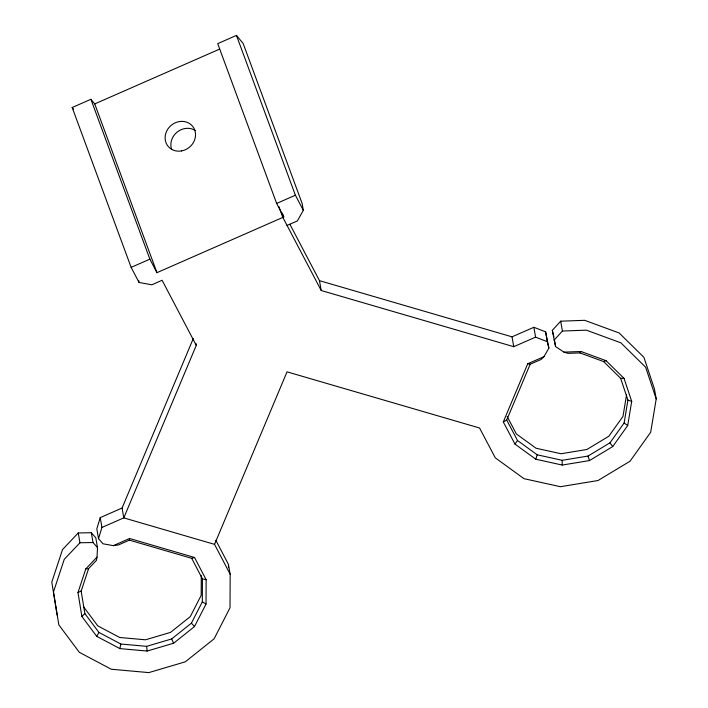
<?xml version="1.0" encoding="UTF-8"?>
<svg xmlns="http://www.w3.org/2000/svg" width="708" height="708" viewBox="0 0 708 708"><rect width="100%" height="100%" fill="white"/><g stroke="black" fill="none" stroke-linecap="round" stroke-linejoin="round"><path stroke-width="1.06" d="M201.276 575.604L201.196 595.313L190.275 616.624L170.522 632.394L145.485 639.802L119.687 637.483L97.793 625.872L83.739 607.057M81.119 590.897L84.872 613.597L98.916 632.412L120.82 644.023L146.618 646.342L171.655 638.943L191.408 623.164L202.329 601.853L202.426 578.861L191.691 558.329L129.405 540.133L118.448 544.965L113.368 545.647L102.996 543.806L98.509 538.682L96.81 528.867L100.235 517.619L122.068 508.034L193.275 338.557M57.136 615.066L51.79 582.1L62.543 549.532L78.252 532.965L91.314 532.708L95.801 537.823L97.5 547.638L97.014 557.072L85.792 568.905L77.986 592.525L81.862 616.438L96.713 636.333L119.873 648.608L147.14 651.05L173.61 643.236L194.496 626.553L206.037 604.021L206.143 579.71L194.514 557.47L129.555 538.505L113.368 545.647M228.454 567.674L228.463 564.435L215.852 540.301M228.463 564.435L230.162 574.25L230.02 607.765L214.108 638.82L185.31 661.821L148.822 672.6L111.227 669.228L79.314 652.298L58.835 624.881L53.489 591.915L64.242 559.347L79.951 542.779L93.013 542.523L97.5 547.638M129.405 540.133L129.555 538.505M97.014 557.072L96.474 560.311L88.58 568.639L81.208 590.976L77.986 592.525M626.589 394.621L622.978 416.41L608.818 436.261L586.852 449.5L561.046 453.748L536.045 448.235L516.371 433.951L507.114 416.401M289.917 224.321L319.485 280.66L512.026 336.831L533.867 327.282L545.602 331.866L548.877 348.115L543.965 356.664L541.133 359.443L530.168 364.239L506.716 420.039L517.513 440.518L537.186 454.801L562.187 460.315L588.003 456.067L609.969 442.827L624.129 422.977L627.916 400.1L620.659 378.329L603.667 361.593L580.002 352.911L567.966 353.345L563.931 352.124L555.585 346.593L552.311 330.344L560.692 321.184L584.649 320.317L619.146 332.972L643.917 357.363L654.493 389.09L656.21 398.94L650.679 432.278L630.049 461.209L598.03 480.511L560.409 486.706L523.973 478.661L495.299 457.846L479.564 428.004L287.032 371.842L214.542 544.355L230.162 574.25M543.965 356.664L527.743 363.753L503.291 421.941L514.99 444.12L535.788 459.218L562.214 465.05L589.507 460.563L612.73 446.562L627.695 425.57L631.704 401.392L624.031 378.373L606.066 360.682L581.047 351.504L563.931 352.124M119.873 648.608L120.82 644.023M98.509 538.682L101.934 527.433L100.235 517.619M535.788 459.218L537.186 454.801M195.93 343.389L196.275 345.362L123.785 517.884L101.934 527.433M196.275 345.362L162.105 280.271L151.804 284.802L139.051 282.465L131.13 267.376L72.181 107.51L90.916 99.288L149.875 259.146L156.964 272.66L282.837 217.409L283.766 216.993L276.651 203.444L217.719 43.639L236.454 35.4L243.163 43.498L302.13 203.47L303.325 210.329L297.378 220.94L287.041 225.409M96.713 636.333L98.916 632.412M514.99 444.12L517.513 440.518M580.002 352.911L581.047 351.504M554.028 340.194L562.409 331.034L586.374 330.167L620.863 342.822L645.634 367.213L656.21 398.94M81.862 616.438L84.872 613.597M503.291 421.941L506.716 420.039M90.916 99.288L94.739 103.917L219.622 49.1M131.13 267.376L149.875 259.146M276.651 203.444L295.386 195.213L303.325 210.329M278.846 206.577L282.837 217.409L321.202 290.51L513.742 346.681L535.584 337.132L547.319 341.716L548.877 348.115M603.667 361.593L606.066 360.682M191.691 558.329L194.514 557.47M85.792 568.905L88.58 568.639M620.659 378.329L624.031 378.373M527.743 363.753L530.168 364.239M202.426 578.861L206.143 579.71M214.542 544.355L123.785 517.884L122.068 508.034M627.916 400.1L631.704 401.392M202.329 601.853L206.037 604.021M624.129 422.977L627.695 425.57M191.408 623.164L194.496 626.553M72.181 107.51L73.526 109.138M609.969 442.827L612.73 446.562M171.655 638.943L173.61 643.236M236.454 35.4L295.386 195.213M282.333 213.099L283.766 216.993M94.739 103.917L156.964 272.66M588.003 456.067L589.507 460.563M552.311 330.344L553.868 336.743M560.692 321.184L562.409 331.034M554.382 339.69L555.585 346.593M545.602 331.866L547.319 341.716M533.867 327.282L535.584 337.132M512.026 336.831L513.742 346.681M319.485 280.66L321.202 290.51M138.715 280.51L139.051 282.465M91.314 532.708L93.013 542.523M78.252 532.965L79.951 542.779M146.618 646.342L147.14 651.05M562.187 460.315L562.214 465.05M171.69 149.521A15.824 14.24 -39.5 0 1 177.124 132.122A15.824 14.24 -39.5 0 1 195.24 130.467M181.416 150.946A15.824 14.24 -39.5 0 0 192.921 126.679A15.824 14.24 -39.5 0 0 166.645 131.175A15.824 14.24 -39.5 0 0 181.416 150.946"/></g></svg>
